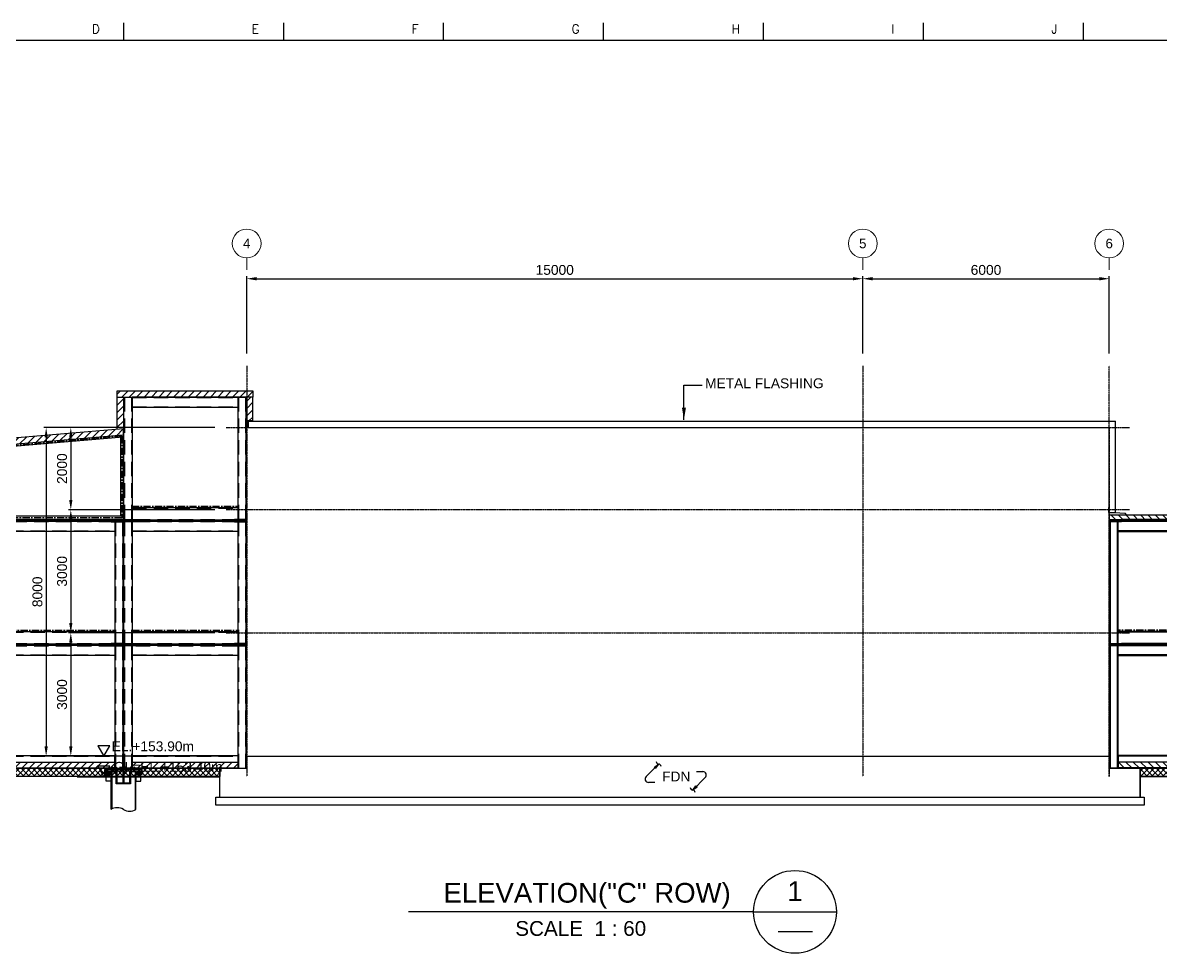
# Model space of a CAD drawing. Header units: millimetres. Extents: x 66027 to 360317, y -114806 to -64032.
# Drawn here: x 151974 to 179668, y -87312 to -64656 of the extents above; entities that cross this region are included whole.
import ezdxf
from ezdxf.enums import TextEntityAlignment as Align

# ---------------------------------------------------------------- set-up
doc = ezdxf.new("R2010")
doc.units = ezdxf.units.MM
doc.header["$LTSCALE"] = 140
doc.linetypes.add('CENTER', pattern=[2, 1.25, -0.25, 0.25, -0.25])
doc.linetypes.add('HIDDEN', pattern=[0.375, 0.25, -0.125])
doc.layers.get('Defpoints').update_dxf_attribs({"color": 175})
for name, color, linetype in [('1', 7, 'Continuous'), ('6', 6, 'Continuous'), ('C_BLOCK', 7, 'Continuous'), ('C_CEN', 1, 'CENTER'), ('C_COLUMN-01', 2, 'Continuous'), ('C_CONC', 3, 'Continuous'), ('C_GIRDER', 2, 'Continuous'), ('C_HAT', 253, 'Continuous'), ('C_TEXT_01', 2, 'Continuous'), ('CONC', 3, 'Continuous'), ('DIM-SCALE', 7, 'Continuous'), ('finish', 1, 'Continuous'), ('PLATE', 2, 'Continuous'), ('TAN-TIT', 30, 'Continuous'), ('TITLE', 7, 'Continuous'), ('Xref_Gypsum_ELEV2$0$AA-ELEV-PCN02', 2, 'Continuous'), ('나사산', 1, 'Continuous'), ('중심선', 1, 'CENTER')]:
    doc.layers.add(name, color=color, linetype=linetype)
doc.styles.add('Arial', font='arial.ttf')
doc.styles.add('COM', font='COMPLEX', dxfattribs={"height": 5})
doc.styles.add('돋움', font='')
doc.styles.get('돋움').set_extended_font_data('Dotum')
doc.dimstyles.new('일반도면_0050', dxfattribs={"dimtxt": 200, "dimasz": 200, "dimexe": 50, "dimexo": 250, "dimgap": 75, "dimtad": 1, "dimdec": 0, "dimzin": 0, "dimdsep": 46, "dimtxsty": 'Arial', "dimcen": -250, "dimclrd": 7, "dimclre": 7, "dimclrt": 2, "dimadec": 0, "dimazin": 0, "dimtfac": 1, "dimtdec": 0, "dimtix": 1, "dimtmove": 2, "dimatfit": 3, "dimfxl": 1, "dimtolj": 1, "dimtzin": 0, "dimarcsym": 0})
doc.dimstyles.new('일반도면_0080', dxfattribs={"dimtxt": 240, "dimasz": 200, "dimexe": 80, "dimexo": 240, "dimgap": 80, "dimtad": 1, "dimdec": 0, "dimzin": 0, "dimdsep": 46, "dimtxsty": '돋움', "dimcen": -400, "dimclrd": 7, "dimclre": 7, "dimclrt": 2, "dimadec": 8, "dimazin": 0, "dimtfac": 1, "dimtdec": 4, "dimtix": 1, "dimtmove": 2, "dimatfit": 3, "dimfxl": 1, "dimtolj": 1, "dimtzin": 0, "dimarcsym": 0})
pattern_1 = [(45, (-538776.01, 23964.9), (-89.80256, 89.80256), [])]

# ---------------------------------------------------------------- blocks, each defined once
blk = doc.blocks.new('BORDER')
at = {"layer": 'TAN-TIT'}
for p, q in [((56891, 164680), (56891, 166122)), ((69870, 164680), (69870, 166122)), ((82848, 164680), (82848, 166122)), ((95827, 164680), (95827, 166122)), ((108806, 164680), (108806, 166122)), ((121784, 164680), (121784, 166122)), ((134763, 164680), (134763, 166122)), ((232823, 164680), (4977, 164680))]:
    blk.add_line(p, q, dxfattribs=at)
at = {"layer": 'TAN-TIT', "style": 'COM'}
for s, p in [('D', (54295, 165257)), ('E', (67274, 165257)), ('F', (80253, 165257)), ('G', (93231, 165257)), ('H', (106210, 165257)), ('I', (119188, 165257)), ('J', (132167, 165257))]:
    blk.add_text(s, height=721, dxfattribs=at).set_placement(p)
blk = doc.blocks.new('*D239')
at = {"layer": 'Defpoints', "color": 0}
for p in [(172426, -70888), (157426, -73009), (172426, -73009)]:
    blk.add_point(p, dxfattribs=at)
at = {"layer": 'DIM-SCALE', "color": 7, "lineweight": -2}
for p, q in [((157426, -72709), (157426, -70828)), ((157666, -70888), (172186, -70888)), ((172426, -72709), (172426, -70828))]:
    blk.add_line(p, q, dxfattribs=at)
at = {"layer": 'DIM-SCALE', "color": 7}
for points in [[(157666, -70848), (157666, -70928), (157426, -70888)], [(172186, -70848), (172186, -70928), (172426, -70888)]]:
    blk.add_solid(points, dxfattribs=at)
at = {"layer": 'DIM-SCALE', "color": 2, "insert": (164926, -70675), "char_height": 240, "attachment_point": 5, "style": 'Arial'}
blk.add_mtext('\\A1;15000', dxfattribs=at)
blk = doc.blocks.new('*D240')
at = {"layer": 'Defpoints', "color": 0}
for p in [(178426, -70888), (172426, -73009), (178426, -73009)]:
    blk.add_point(p, dxfattribs=at)
at = {"layer": 'DIM-SCALE', "color": 7, "lineweight": -2}
for p, q in [((172426, -72709), (172426, -70828)), ((172666, -70888), (178186, -70888)), ((178426, -72709), (178426, -70828))]:
    blk.add_line(p, q, dxfattribs=at)
at = {"layer": 'DIM-SCALE', "color": 7}
for points in [[(172666, -70848), (172666, -70928), (172426, -70888)], [(178186, -70848), (178186, -70928), (178426, -70888)]]:
    blk.add_solid(points, dxfattribs=at)
at = {"layer": 'DIM-SCALE', "color": 2, "insert": (175426, -70675), "char_height": 240, "attachment_point": 5, "style": 'Arial'}
blk.add_mtext('\\A1;6000', dxfattribs=at)
blk = doc.blocks.new('*D241')
at = {"layer": 'Defpoints', "color": 0}
for p in [(156951, -74512), (152544, -82512), (157176, -82512)]:
    blk.add_point(p, dxfattribs=at)
at = {"layer": 'DIM-SCALE', "color": 7, "lineweight": -2}
for p, q in [((156651, -74512), (152484, -74512)), ((152544, -74752), (152544, -82272)), ((156876, -82512), (152484, -82512))]:
    blk.add_line(p, q, dxfattribs=at)
at = {"layer": 'DIM-SCALE', "color": 7}
for points in [[(152504, -74752), (152584, -74752), (152544, -74512)], [(152504, -82272), (152584, -82272), (152544, -82512)]]:
    blk.add_solid(points, dxfattribs=at)
at = {"layer": 'DIM-SCALE', "color": 2, "insert": (152332, -78512), "char_height": 240, "attachment_point": 5, "rotation": 90, "style": 'Arial'}
blk.add_mtext('\\A1;8000', dxfattribs=at)
blk = doc.blocks.new('*D242')
at = {"layer": 'Defpoints', "color": 0}
for p in [(156951, -74512), (153144, -76512), (156951, -76512)]:
    blk.add_point(p, dxfattribs=at)
at = {"layer": 'DIM-SCALE', "color": 7, "lineweight": -2}
for p, q in [((156651, -74512), (153084, -74512)), ((153144, -74752), (153144, -76272)), ((156651, -76512), (153084, -76512))]:
    blk.add_line(p, q, dxfattribs=at)
at = {"layer": 'DIM-SCALE', "color": 7}
for points in [[(153104, -74752), (153184, -74752), (153144, -74512)], [(153104, -76272), (153184, -76272), (153144, -76512)]]:
    blk.add_solid(points, dxfattribs=at)
at = {"layer": 'DIM-SCALE', "color": 2, "insert": (152932, -75512), "char_height": 240, "attachment_point": 5, "rotation": 90, "style": 'Arial'}
blk.add_mtext('\\A1;2000', dxfattribs=at)
blk = doc.blocks.new('*D243')
at = {"layer": 'Defpoints', "color": 0}
for p in [(156951, -79512), (153144, -82512), (155144, -82512)]:
    blk.add_point(p, dxfattribs=at)
at = {"layer": 'DIM-SCALE', "color": 7, "lineweight": -2}
for p, q in [((156651, -79512), (153084, -79512)), ((153144, -79752), (153144, -82272)), ((154844, -82512), (153084, -82512))]:
    blk.add_line(p, q, dxfattribs=at)
at = {"layer": 'DIM-SCALE', "color": 7}
for points in [[(153104, -79752), (153184, -79752), (153144, -79512)], [(153104, -82272), (153184, -82272), (153144, -82512)]]:
    blk.add_solid(points, dxfattribs=at)
at = {"layer": 'DIM-SCALE', "color": 2, "insert": (152932, -81012), "char_height": 240, "attachment_point": 5, "rotation": 90, "style": 'Arial'}
blk.add_mtext('\\A1;3000', dxfattribs=at)
blk = doc.blocks.new('*D244')
at = {"layer": 'Defpoints', "color": 0}
for p in [(156951, -76512), (153144, -79512), (156951, -79512)]:
    blk.add_point(p, dxfattribs=at)
at = {"layer": 'DIM-SCALE', "color": 7, "lineweight": -2}
for p, q in [((156651, -76512), (153084, -76512)), ((153144, -76752), (153144, -79272)), ((156651, -79512), (153084, -79512))]:
    blk.add_line(p, q, dxfattribs=at)
at = {"layer": 'DIM-SCALE', "color": 7}
for points in [[(153104, -76752), (153184, -76752), (153144, -76512)], [(153104, -79272), (153184, -79272), (153144, -79512)]]:
    blk.add_solid(points, dxfattribs=at)
at = {"layer": 'DIM-SCALE', "color": 2, "insert": (152932, -78012), "char_height": 240, "attachment_point": 5, "rotation": 90, "style": 'Arial'}
blk.add_mtext('\\A1;3000', dxfattribs=at)
blk = doc.blocks.new('S1')
at = {"layer": 'C_BLOCK', "color": 1, "linetype": 'Continuous'}
for p, q in [((1.58, 7.47), (-3.5, 2.39)), ((-0.15, 6.23), (1.58, 7.47)), ((0.1, 5.98), (-0.15, 6.23)), ((-0.04, 6.22), (1.28, 7.17)), ((-0.04, 6.22), (0.33, 5.84)), ((0.06, 6.21), (0.98, 6.87)), ((0.06, 6.21), (0.33, 5.95)), ((0.1, 5.98), (0.34, 5.74)), ((0.17, 6.21), (0.68, 6.57)), ((0.17, 6.21), (0.32, 6.06)), ((0.68, 6.57), (0.32, 6.06)), ((1.28, 7.17), (0.33, 5.84)), ((0.98, 6.87), (0.33, 5.95)), ((1.58, 7.47), (0.34, 5.74)), ((0, 0), (-2.51, 0))]:
    blk.add_line(p, q, dxfattribs=at)
for centre, radius, start, end in [((1.61, 8.49), 1.02, 181.7902, 268.2045), ((1.55, 6.45), 1.02, 1.7902, 88.2045), ((-2.51, 1.4), 1.4, 135, 270)]:
    blk.add_arc(centre, radius, start, end, dxfattribs=at)
blk = doc.blocks.new('_DatumFilled')
at = {"color": 0, "linetype": 'ByBlock'}
blk.add_solid([(0, 0.6), (-1, 0), (0, -0.6)], dxfattribs=at)
blk = doc.blocks.new('A$C6AAD2DAC')
at = {"layer": 'C_GIRDER'}
h = blk.add_hatch(dxfattribs=at)
h.set_pattern_fill('AR-CONC', color=8, scale=5, style=0)
h.set_pattern_definition([(50, (-570551.594, 28468.113), (35.8630091, -3.1376067), [3.75, -41.25]), (355, (-570551.594, 28468.113), (-6.9375667, 37.6096067), [3, -33]), (100.4514, (-570548.605, 28467.85), (28.925469, 34.471977), [3.1870095, -35.0571056]), (46.1842, (-570551.594, 28478.113), (53.3620524, -8.2759507), [5.625, -61.875]), (96.6356, (-570547.147, 28477.423), (46.7331353, 48.7058935), [4.7805144, -52.58565]), (351.1842, (-570551.594, 28478.113), (46.733097, 48.70593), [4.5, -49.5]), (21, (-570546.594, 28475.613), (29.8453526, -20.1309445), [3.75, -41.25]), (326, (-570546.594, 28475.613), (12.1657666, 36.2575023), [3, -33]), (71.4514, (-570544.107, 28473.936), (42.0111314, 16.1265248), [3.1870095, -35.0571056]), (37.5, (-570551.594, 28468.113), (0.60799277, 16.6446927), [0, -32.6, 0, -33.5, 0, -33.125]), (7.5, (-570551.594, 28468.113), (13.15347687, 19.7205856), [0, -19.1, 0, -31.85, 0, -12.625]), (327.5, (-570562.744, 28468.113), (26.6911218, -1.1277436), [0, -12.5, 0, -39, 0, -51.75]), (317.5, (-570567.744, 28468.113), (29.1593085, 5.0052491), [0, -16.25, 0, -25.9, 0, -36.75])])
h.paths.add_polyline_path([(66, -30), (6, -30), (6, -80), (31, -80), (31, -70), (58, -70), (56, -69, -0.038368), (54, -68), (54, -48, -0.038368), (56, -47), (58, -46), (66, -46)])
h.paths.add_polyline_path([(156, -50), (170, -50), (306, -50), (306, -30), (96, -30), (96, -46), (104, -46), (106, -47, -0.038368), (108, -48), (108, -68, -0.038368), (106, -69), (104, -70), (131, -70), (131, -80), (156, -80)])
h.paths.add_polyline_path([(779, -33), (790, -36), (792, -30), (606, -30), (606, -50), (742, -50), (756, -50), (756, -80), (781, -80), (781, -70), (808, -70), (806, -69, -0.038368), (804, -68), (804, -48, -0.038368), (806, -47), (808, -46), (816, -46), (816, -30), (792, -30), (790, -36), (794, -36), (778, -69)])
h.paths.add_polyline_path([(906, -30), (846, -30), (846, -46), (854, -46), (856, -47, -0.038368), (858, -48), (858, -68, -0.038368), (856, -69), (854, -70), (881, -70), (881, -80), (906, -80)])
h.paths.add_polyline_path([(281, -50), (281, -350), (631, -350), (631, -50), (606, -50), (606, -330), (306, -330), (306, -50)])
at = {"layer": 'C_HAT'}
h = blk.add_hatch(dxfattribs=at)
h.set_pattern_fill('ANSI31', color=8, scale=100, style=0)
h.set_pattern_definition([(45, (-574219.121, 21868.165), (-8.83883476, 8.83883476), [])])
h.paths.add_polyline_path([(456, 30), (156, 30), (156, 10), (456, 10)])
h = blk.add_hatch(dxfattribs=at)
h.set_pattern_fill('ANSI31', color=8, scale=100, style=0)
h.set_pattern_definition([(135, (575131.121, 21868.165), (8.83883476, 8.83883476), [])])
h.paths.add_polyline_path([(456, 30), (756, 30), (756, 10), (456, 10)])
at = {"color": 8}
for p, q in [((181, 46), (179, 45)), ((179, 45), (179, 31)), ((181, 30), (179, 31)), ((211, 46), (181, 46)), ((211, 30), (181, 30)), ((186, 56), (187, 57)), ((186, -29), (186, 56)), ((186, 56), (206, 56)), ((187, 57), (205, 57)), ((187, 45), (187, 31)), ((205, 57), (206, 56)), ((205, 45), (205, 31)), ((206, 56), (206, -29)), ((213, 45), (211, 46)), ((213, 31), (211, 30)), ((213, 45), (213, 31)), ((262, 46), (260, 45)), ((260, 45), (260, 31)), ((262, 30), (260, 31)), ((292, 46), (262, 46)), ((292, 30), (262, 30)), ((267, 56), (268, 57)), ((267, -29), (267, 56)), ((267, 56), (287, 56)), ((268, 57), (286, 57)), ((268, 45), (268, 31)), ((286, 57), (287, 56)), ((286, 45), (286, 31)), ((287, 56), (287, -29)), ((294, 45), (292, 46)), ((294, 31), (292, 30)), ((294, 45), (294, 31)), ((391, 46), (389, 45)), ((389, 45), (389, 31)), ((391, 30), (389, 31)), ((421, 46), (391, 46)), ((421, 30), (391, 30)), ((396, 56), (397, 57)), ((396, -29), (396, 56)), ((396, 56), (416, 56)), ((397, 57), (415, 57)), ((397, 45), (397, 31)), ((415, 57), (416, 56)), ((415, 45), (415, 31)), ((416, 56), (416, -29)), ((423, 45), (421, 46)), ((423, 31), (421, 30)), ((423, 45), (423, 31)), ((489, 45), (491, 46)), ((489, 45), (489, 31)), ((489, 31), (491, 30)), ((491, 46), (521, 46)), ((491, 30), (521, 30)), ((497, 57), (496, 56)), ((516, 56), (496, 56)), ((496, 56), (496, -29)), ((515, 57), (497, 57)), ((497, 45), (497, 31)), ((516, 56), (515, 57)), ((515, 45), (515, 31)), ((516, -29), (516, 56)), ((521, 46), (523, 45)), ((521, 30), (523, 31)), ((523, 45), (523, 31)), ((618, 45), (620, 46)), ((618, 45), (618, 31)), ((618, 31), (620, 30)), ((620, 46), (650, 46)), ((620, 30), (650, 30)), ((626, 57), (625, 56)), ((645, 56), (625, 56)), ((625, 56), (625, -29)), ((644, 57), (626, 57)), ((626, 45), (626, 31)), ((645, 56), (644, 57)), ((644, 45), (644, 31)), ((645, -29), (645, 56)), ((650, 46), (652, 45)), ((650, 30), (652, 31)), ((652, 45), (652, 31)), ((699, 45), (701, 46)), ((699, 45), (699, 31)), ((699, 31), (701, 30)), ((701, 46), (731, 46)), ((701, 30), (731, 30)), ((707, 57), (706, 56)), ((726, 56), (706, 56)), ((706, 56), (706, -29)), ((725, 57), (707, 57)), ((707, 45), (707, 31)), ((726, 56), (725, 57)), ((725, 45), (725, 31)), ((726, -29), (726, 56)), ((731, 46), (733, 45)), ((731, 30), (733, 31)), ((733, 45), (733, 31)), ((58, -46), (54, -48)), ((54, -48), (54, -68)), ((58, -70), (54, -68)), ((58, -120), (54, -122)), ((54, -122), (54, -142)), ((58, -144), (54, -142)), ((104, -46), (58, -46)), ((104, -70), (58, -70)), ((104, -120), (58, -120)), ((104, -144), (58, -144)), ((66, -32), (68, -30)), ((66, -32), (66, -150)), ((66, -32), (96, -32)), ((66, -150), (96, -150)), ((66, -150), (68, -152)), ((68, -30), (94, -30)), ((68, -48), (68, -68)), ((68, -122), (68, -142)), ((68, -152), (94, -152)), ((94, -30), (96, -32)), ((94, -48), (94, -68)), ((94, -122), (94, -142)), ((94, -152), (96, -150)), ((96, -150), (96, -32)), ((108, -48), (104, -46)), ((108, -68), (104, -70)), ((108, -122), (104, -120)), ((108, -142), (104, -144)), ((108, -48), (108, -68)), ((108, -122), (108, -142)), ((186, -29), (206, -29)), ((186, -29), (187, -30)), ((187, -30), (205, -30)), ((205, -30), (206, -29)), ((256, -30), (257, -29)), ((267, -29), (287, -29)), ((267, -29), (268, -30)), ((268, -30), (286, -30)), ((396, -29), (416, -29)), ((396, -29), (397, -30)), ((397, -30), (415, -30)), ((415, -30), (416, -29)), ((516, -29), (496, -29)), ((497, -30), (496, -29)), ((515, -30), (497, -30)), ((516, -29), (515, -30)), ((645, -29), (625, -29)), ((644, -30), (626, -30)), ((645, -29), (644, -30)), ((656, -30), (655, -29)), ((726, -29), (706, -29)), ((707, -30), (706, -29)), ((725, -30), (707, -30)), ((726, -29), (725, -30)), ((804, -48), (808, -46)), ((804, -48), (804, -68)), ((804, -68), (808, -70)), ((804, -122), (808, -120)), ((804, -122), (804, -142)), ((804, -142), (808, -144)), ((808, -46), (854, -46)), ((808, -70), (854, -70)), ((808, -120), (854, -120)), ((808, -144), (854, -144)), ((818, -30), (816, -32)), ((816, -150), (816, -32)), ((846, -32), (816, -32)), ((846, -150), (816, -150)), ((818, -152), (816, -150)), ((844, -30), (818, -30)), ((818, -48), (818, -68)), ((818, -122), (818, -142)), ((844, -152), (818, -152)), ((846, -32), (844, -30)), ((844, -48), (844, -68)), ((844, -122), (844, -142)), ((846, -150), (844, -152)), ((846, -32), (846, -150)), ((854, -46), (858, -48)), ((854, -70), (858, -68)), ((854, -120), (858, -122)), ((854, -144), (858, -142)), ((858, -48), (858, -68)), ((858, -122), (858, -142))]:
    blk.add_line(p, q, dxfattribs=at)
for points in [[(226, 10), (166, 10), (166, 0), (226, 0)], [(307, 10), (247, 10), (247, 0), (307, 0)], [(436, 10), (376, 10), (376, 0), (436, 0)], [(476, 10), (536, 10), (536, 0), (476, 0)], [(605, 10), (665, 10), (665, 0), (605, 0)], [(686, 10), (746, 10), (746, 0), (686, 0)], [(31, -70), (131, -70), (131, -80), (31, -80)], [(31, -120), (131, -120), (131, -110), (31, -110)], [(36, -110), (136, -110), (156, -130), (156, -280), (36, -280)], [(876, -110), (776, -110), (756, -130), (756, -280), (876, -280)], [(881, -70), (781, -70), (781, -80), (881, -80)], [(881, -120), (781, -120), (781, -110), (881, -110)]]:
    blk.add_lwpolyline(points, close=True, dxfattribs=at)
for centre, radius, start, end in [((183, 38), 7.66, 55.591, 124.409), ((183, 38), 7.66, 235.591, 304.409), ((196, 16), 30, 90.4002, 107.1986), ((196, 60), 30, 252.8014, 269.5998), ((196, 16), 30, 72.8014, 89.5998), ((196, 60), 30, 270.4002, 287.1986), ((209, 38), 7.66, 55.591, 124.409), ((209, 38), 7.66, 235.591, 304.409), ((264, 38), 7.66, 55.591, 124.409), ((264, 38), 7.66, 235.591, 304.409), ((277, 16), 30, 90.4002, 107.1986), ((277, 60), 30, 252.8014, 269.5998), ((277, 16), 30, 72.8014, 89.5998), ((277, 60), 30, 270.4002, 287.1986), ((290, 38), 7.66, 55.591, 124.409), ((290, 38), 7.66, 235.591, 304.409), ((393, 38), 7.66, 55.591, 124.409), ((393, 38), 7.66, 235.591, 304.409), ((406, 16), 30, 90.4002, 107.1986), ((406, 60), 30, 252.8014, 269.5998), ((406, 16), 30, 72.8014, 89.5998), ((406, 60), 30, 270.4002, 287.1986), ((419, 38), 7.66, 55.591, 124.409), ((419, 38), 7.66, 235.591, 304.409), ((493, 38), 7.66, 55.591, 124.409), ((493, 38), 7.66, 235.591, 304.409), ((506, 16), 30, 90.4002, 107.1986), ((506, 60), 30, 252.8014, 269.5998), ((506, 16), 30, 72.8014, 89.5998), ((506, 60), 30, 270.4002, 287.1986), ((519, 38), 7.66, 55.591, 124.409), ((519, 38), 7.66, 235.591, 304.409), ((622, 38), 7.66, 55.591, 124.409), ((622, 38), 7.66, 235.591, 304.409), ((635, 16), 30, 90.4002, 107.1986), ((635, 60), 30, 252.8014, 269.5998), ((635, 16), 30, 72.8014, 89.5998), ((635, 60), 30, 270.4002, 287.1986), ((648, 38), 7.66, 55.591, 124.409), ((648, 38), 7.66, 235.591, 304.409), ((703, 38), 7.66, 55.591, 124.409), ((703, 38), 7.66, 235.591, 304.409), ((716, 16), 30, 90.4002, 107.1986), ((716, 60), 30, 252.8014, 269.5998), ((716, 16), 30, 72.8014, 89.5998), ((716, 60), 30, 270.4002, 287.1986), ((729, 38), 7.66, 55.591, 124.409), ((729, 38), 7.66, 235.591, 304.409), ((61, -58), 11.7, 55.591, 124.409), ((61, -58), 11.7, 235.591, 304.409), ((61, -132), 11.7, 55.591, 124.409), ((61, -132), 11.7, 235.591, 304.409), ((81, -92), 46, 90.4002, 107.1986), ((81, -24), 46, 252.8014, 269.5998), ((81, -166), 46, 90.4002, 107.1986), ((81, -98), 46, 252.8014, 269.5998), ((81, -92), 46, 72.8014, 89.5998), ((81, -24), 46, 270.4002, 287.1986), ((81, -166), 46, 72.8014, 89.5998), ((81, -98), 46, 270.4002, 287.1986), ((101, -58), 11.7, 55.591, 124.409), ((101, -58), 11.7, 235.591, 304.409), ((101, -132), 11.7, 55.591, 124.409), ((101, -132), 11.7, 235.591, 304.409), ((811, -58), 11.7, 55.591, 124.409), ((811, -58), 11.7, 235.591, 304.409), ((811, -132), 11.7, 55.591, 124.409), ((811, -132), 11.7, 235.591, 304.409), ((831, -92), 46, 90.4002, 107.1986), ((831, -24), 46, 252.8014, 269.5998), ((831, -166), 46, 90.4002, 107.1986), ((831, -98), 46, 252.8014, 269.5998), ((831, -92), 46, 72.8014, 89.5998), ((831, -24), 46, 270.4002, 287.1986), ((831, -166), 46, 72.8014, 89.5998), ((831, -98), 46, 270.4002, 287.1986), ((851, -58), 11.7, 55.591, 124.409), ((851, -58), 11.7, 235.591, 304.409), ((851, -132), 11.7, 55.591, 124.409), ((851, -132), 11.7, 235.591, 304.409)]:
    blk.add_arc(centre, radius, start, end, dxfattribs=at)
at = {"layer": 'C_CEN', "color": 8, "linetype": 'Continuous'}
for centre, start, end in [((304, -1225), 59.1258, 120.8742), ((608, -715), 239.1258, 300.8742)]:
    blk.add_arc(centre, 297, start, end, dxfattribs=at)
at = {"layer": 'C_GIRDER', "color": 8}
for p, q in [((281, -350), (281, -50)), ((631, -50), (631, -350)), ((631, -350), (281, -350))]:
    blk.add_line(p, q, dxfattribs=at)
for points in [[(0, 0), (6, 0), (6, -110), (0, -110)], [(456, 10), (156, 10), (156, 30), (456, 30)], [(456, 10), (756, 10), (756, 30), (456, 30)], [(912, 0), (906, 0), (906, -110), (912, -110)], [(306, -30), (606, -30), (606, -330), (306, -330)], [(446, -30), (466, -30), (466, -330), (446, -330)]]:
    blk.add_lwpolyline(points, close=True, dxfattribs=at)
at = {"layer": 'CONC', "color": 8}
for points in [[(170, -960), (170, -50), (281, -50)], [(631, -50), (742, -50), (742, -980)]]:
    blk.add_lwpolyline(points, dxfattribs=at)
at = {"layer": 'PLATE', "color": 8}
for points in [[(906, -30), (906, 0), (6, 0), (6, -30)], [(156, -80), (156, -110), (6, -110), (6, -80)], [(756, -80), (756, -110), (906, -110), (906, -80)]]:
    blk.add_lwpolyline(points, close=True, dxfattribs=at)
for points in [[(156, -967), (156, -50), (170, -50), (170, -960)], [(756, -973), (756, -50), (742, -50), (742, -980)]]:
    blk.add_lwpolyline(points, dxfattribs=at)
at = {"layer": '나사산', "color": 8}
for p, q in [((187, 57), (187, -30)), ((205, 57), (205, -30)), ((268, 57), (268, -30)), ((286, 57), (286, -30)), ((397, 57), (397, -30)), ((415, 57), (415, -30)), ((497, 57), (497, -30)), ((515, 57), (515, -30)), ((626, 57), (626, -30)), ((644, 57), (644, -30)), ((707, 57), (707, -30)), ((725, 57), (725, -30)), ((68, -152), (68, -32)), ((94, -152), (94, -32)), ((818, -152), (818, -32)), ((844, -152), (844, -32))]:
    blk.add_line(p, q, dxfattribs=at)
at = {"layer": '중심선', "color": 8}
for p, q in [((196, -32), (196, 59)), ((196, 28), (196, 48)), ((196, 45), (196, -31)), ((277, -32), (277, 59)), ((277, 28), (277, 48)), ((277, 45), (277, -31)), ((406, -32), (406, 59)), ((406, 28), (406, 48)), ((406, 45), (406, -31)), ((506, -32), (506, 59)), ((506, 28), (506, 48)), ((506, 45), (506, -31)), ((635, -32), (635, 59)), ((635, 28), (635, 48)), ((635, 45), (635, -31)), ((716, -32), (716, 59)), ((716, 28), (716, 48)), ((716, 45), (716, -31)), ((81, -20), (81, -152)), ((81, -30), (81, -22)), ((81, -152), (81, -118)), ((831, -20), (831, -152)), ((831, -30), (831, -22)), ((831, -152), (831, -118))]:
    blk.add_line(p, q, dxfattribs=at)
at = {"color": 8, "yscale": 20, "zscale": 20}
for p, xscale in [((156, -80), 20), ((756, -80), -20)]:
    blk.add_blockref('_DatumFilled', p, dxfattribs=dict(at, xscale=xscale))
blk = doc.blocks.new('A$C30084EE6')
at = {"layer": 'C_GIRDER'}
h = blk.add_hatch(dxfattribs=at)
h.set_pattern_fill('ANSI37', color=8, scale=30)
h.set_pattern_definition([(45, (-538776.01, 23964.9), (-67.351921, 67.351921), []), (135, (-538776.01, 23964.9), (-67.351921, -67.351921), [])])
h.paths.add_polyline_path([(-800, -9390), (-800, -9190), (-9300, -9190), (-9300, -9390)])
h = blk.add_hatch(dxfattribs=at)
h.set_pattern_fill('ANSI37', color=8, scale=30)
h.set_pattern_definition([(135, (559476.01, 23964.9), (67.351921, 67.351921), []), (45, (559476.01, 23964.9), (67.351921, -67.351921), [])])
h.paths.add_polyline_path([(21600, -9190), (21600, -9390), (30000, -9390), (30000, -9190)])
at = {"layer": 'finish'}
h = blk.add_hatch(dxfattribs=at)
h.set_pattern_fill('ANSI31', color=8, scale=40, style=0)
h.set_pattern_definition([(45, (-538776.01, 23868.7), (-89.80256, 89.80256), [])])
h.paths.add_polyline_path([(-3300, -150), (0, -150), (0, 0), (-3300, 0)])
h = blk.add_hatch(dxfattribs=at)
h.set_pattern_fill('ANSI31', color=8, scale=40, style=0)
h.set_pattern_definition(pattern_1)
h.paths.add_polyline_path([(-3300, -939), (-3150, -926), (-3150, -150), (-3300, -150)])
h = blk.add_hatch(dxfattribs=at)
h.set_pattern_fill('ANSI31', color=8, scale=40, style=0)
h.set_pattern_definition(pattern_1)
h.paths.add_polyline_path([(-150, -724), (0, -724), (0, -150), (-150, -150)])
h = blk.add_hatch(dxfattribs=at)
h.set_pattern_fill('ANSI31', color=8, scale=40, style=0)
h.set_pattern_definition([(45, (-530034.3, 47069.23), (-89.80256, 89.80256), [])])
h.paths.add_polyline_path([(-3150, -1077), (-3150, -926), (-9300, -1449), (-9300, -3150), (-9150, -3150), (-9150, -1587)])
h = blk.add_hatch(dxfattribs=at)
h.set_pattern_fill('ANSI31', color=8, scale=40, style=0)
h.set_pattern_definition([(135, (559112.07, 29984.9), (89.80256, 89.80256), [])])
h.paths.add_polyline_path([(20850, -3020), (20850, -3170), (30000, -3170), (30000, -3020)])
h = blk.add_hatch(dxfattribs=at)
h.set_pattern_fill('ANSI31', color=8, scale=40, style=0)
h.set_pattern_definition([(45, (-541776.01, 23964.9), (-89.80256, 89.80256), [])])
h.paths.add_polyline_path([(-3364, -9040), (-5937, -9040), (-5937, -9190), (-3364, -9190)])
h = blk.add_hatch(dxfattribs=at)
h.set_pattern_fill('ANSI31', color=8, scale=40, style=0)
h.set_pattern_definition(pattern_1)
h.paths.add_polyline_path([(-364, -9040), (-2937, -9040), (-2937, -9190), (-364, -9190)])
h = blk.add_hatch(dxfattribs=at)
h.set_pattern_fill('ANSI31', color=8, scale=40, style=0)
h.set_pattern_definition([(135, (559476.01, 23964.9), (89.80256, 89.80256), [])])
h.paths.add_polyline_path([(21064, -9040), (23637, -9040), (23637, -9190), (21064, -9190)])
at = {"layer": 'C_CEN', "color": 8}
for p, q in [((-3192, -1105), (-9102, -1608)), ((-3192, -1105), (-3192, -3092)), ((-2943, -2808), (-363, -2808)), ((-2943, -2840), (-363, -2840)), ((-3192, -3092), (-9102, -3092)), ((-5937, -5828), (-3363, -5828)), ((-5937, -5860), (-3363, -5860)), ((-2937, -5828), (-363, -5828)), ((-2937, -5860), (-363, -5860)), ((23643, -5828), (21063, -5828)), ((23643, -5860), (21063, -5860)), ((-5937, -8874), (-3364, -8874)), ((-5937, -8880), (-3364, -8880)), ((-3364, -8874), (-3364, -8880)), ((-2937, -8874), (-364, -8874)), ((-2937, -8880), (-364, -8880)), ((-364, -8874), (-364, -8880)), ((23637, -8874), (21064, -8874)), ((21064, -8874), (21064, -8880)), ((23637, -8880), (21064, -8880))]:
    blk.add_line(p, q, dxfattribs=at)
at = {"layer": 'C_COLUMN-01', "color": 8}
for points in [[(-3140, -3130), (-3140, -150), (-2937, -150), (-2937, -3130)], [(-160, -3130), (-160, -150), (-363, -150), (-363, -3130)], [(-3363, -3190), (-3363, -6150)], [(-3160, -6150), (-3160, -3190)], [(-3140, -6150), (-3140, -3190)], [(-2937, -3190), (-2937, -6150)], [(-363, -3190), (-363, -6150)], [(-160, -6150), (-160, -3190)], [(20860, -6150), (20860, -3190)], [(21063, -3190), (21063, -6150)], [(-3363, -6210), (-3363, -9190), (-3160, -9190), (-3160, -6210)], [(-2937, -6210), (-2937, -9190), (-3140, -9190), (-3140, -6210)], [(-363, -6210), (-363, -9190), (-160, -9190), (-160, -6210)], [(21063, -6210), (21063, -9190), (20860, -9190), (20860, -6210)]]:
    blk.add_lwpolyline(points, dxfattribs=at)
at = {"layer": 'C_CONC', "color": 8}
for p, q in [((-150, -8890), (20850, -8890)), ((-150, -9190), (-150, -8890)), ((20850, -8890), (20850, -9190)), ((-800, -9890), (-800, -9190)), ((-800, -9190), (-150, -9190)), ((20850, -9190), (21600, -9190)), ((21600, -9190), (21600, -9890)), ((21600, -9890), (21600, -9190)), ((-800, -9890), (21600, -9890))]:
    blk.add_line(p, q, dxfattribs=at)
at = {"layer": 'C_CONC', "color": 8, "ltscale": 0.1}
for points in [[(-800, -9390), (-3150, -9390), (-3150, -9190), (-800, -9190), (-800, -9390)], [(23100, -9390), (21600, -9390), (21600, -9190), (23100, -9190), (23100, -9390)], [(21700, -10090), (-900, -10090), (-900, -9890), (21700, -9890), (21700, -10090)]]:
    blk.add_lwpolyline(points, dxfattribs=at)
at = {"layer": 'C_GIRDER', "color": 8, "linetype": 'HIDDEN', "ltscale": 10}
for p, q in [((-3124, -150), (-3124, -3130)), ((-2953, -150), (-2953, -3130)), ((-2937, -164), (-363, -164)), ((-347, -150), (-347, -3130)), ((-176, -150), (-176, -3130)), ((-2937, -388), (-363, -388)), ((-2937, -2856), (-363, -2856)), ((-5850, -3183), (-3450, -3183)), ((-3347, -3190), (-3347, -6150)), ((-3176, -3190), (-3176, -6150)), ((-3124, -3190), (-3124, -6150)), ((-2953, -3190), (-2953, -6150)), ((-2850, -3134), (-450, -3134)), ((-2850, -3183), (-450, -3183)), ((-347, -3190), (-347, -6150)), ((-176, -3190), (-176, -6150)), ((-5937, -3408), (-3363, -3408)), ((-2937, -3408), (-363, -3408)), ((-5937, -5876), (-3363, -5876)), ((-2937, -5876), (-363, -5876)), ((-5850, -6154), (-3450, -6154)), ((-5850, -6204), (-3450, -6204)), ((-3347, -6210), (-3347, -9190)), ((-3176, -6210), (-3176, -9190)), ((-3124, -6210), (-3124, -9190)), ((-2953, -6210), (-2953, -9190)), ((-2850, -6154), (-450, -6154)), ((-2850, -6204), (-450, -6204)), ((-347, -6210), (-347, -9190)), ((-176, -6210), (-176, -9190)), ((-5937, -6428), (-3363, -6428)), ((-2937, -6428), (-363, -6428)), ((-5937, -8896), (-3364, -8896)), ((-2937, -8896), (-364, -8896)), ((-5937, -9174), (-3364, -9174)), ((-2937, -9174), (-364, -9174))]:
    blk.add_line(p, q, dxfattribs=at)
at = {"layer": 'C_GIRDER', "color": 8}
for p, q in [((-363, -150), (-2937, -150)), ((-3160, -1077), (-9134, -1585)), ((-3160, -1077), (-3160, -3130)), ((-3160, -1128), (-9134, -1635)), ((-3223, -1133), (-3223, -3054)), ((-3160, -3054), (-9140, -3054)), ((-3160, -3130), (-9140, -3130))]:
    blk.add_line(p, q, dxfattribs=at)
at = {"layer": 'C_GIRDER', "color": 8, "linetype": 'HIDDEN', "ltscale": 0.1}
for p, q in [((20876, -3190), (20876, -6150)), ((21047, -3190), (21047, -6150)), ((23550, -3134), (21150, -3134)), ((23550, -3183), (21150, -3183)), ((23637, -3408), (21063, -3408)), ((23637, -5876), (21063, -5876)), ((20876, -6210), (20876, -9190)), ((21047, -6210), (21047, -9190)), ((23550, -6154), (21150, -6154)), ((23550, -6204), (21150, -6204)), ((23637, -6428), (21063, -6428)), ((23637, -8896), (21064, -8896)), ((23637, -9174), (21064, -9174))]:
    blk.add_line(p, q, dxfattribs=at)
at = {"layer": 'C_GIRDER', "color": 8}
for points in [[(-2937, -150), (-363, -150)], [(-363, -150), (-363, -402), (-2937, -402), (-2937, -150)], [(-2937, -3130), (-2937, -2840), (-363, -2840), (-363, -3130)], [(-3364, -3150), (-3364, -3150), (-8936, -3150)], [(-5937, -3170), (-3363, -3170)], [(-3363, -3190), (-3363, -3422), (-5937, -3422), (-5937, -3190)], [(-363, -3150), (-363, -3150), (-2937, -3150)], [(-2937, -3170), (-363, -3170)], [(-363, -3190), (-363, -3422), (-2937, -3422), (-2937, -3190)], [(21063, -3150), (21063, -3150), (23637, -3150)], [(23637, -3170), (21063, -3170)], [(21063, -3190), (21063, -3422), (23637, -3422), (23637, -3190)], [(23787, -3170), (21213, -3170)], [(-5937, -6150), (-5937, -5860), (-3363, -5860), (-3363, -6150)], [(-2937, -6150), (-2937, -5860), (-363, -5860), (-363, -6150)], [(23637, -6150), (23637, -5860), (21063, -5860), (21063, -6150)], [(-3363, -6170), (-3363, -6170), (-5937, -6170)], [(-5937, -6190), (-3363, -6190)], [(-3363, -6210), (-3363, -6442), (-5937, -6442), (-5937, -6210)], [(-363, -6170), (-363, -6170), (-2937, -6170)], [(-2937, -6190), (-363, -6190)], [(-363, -6210), (-363, -6442), (-2937, -6442), (-2937, -6210)], [(21063, -6170), (21063, -6170), (23637, -6170)], [(23637, -6190), (21063, -6190)], [(21063, -6210), (21063, -6442), (23637, -6442), (23637, -6210)]]:
    blk.add_lwpolyline(points, dxfattribs=at)
for points in [[(-3150, -3130), (-3450, -3130), (-3450, -3150), (-3150, -3150)], [(-3150, -3150), (-3450, -3150), (-3450, -3170), (-3150, -3170)], [(-3150, -3170), (-3450, -3170), (-3450, -3190), (-3150, -3190)], [(-3150, -3130), (-2850, -3130), (-2850, -3150), (-3150, -3150)], [(-3150, -3150), (-2850, -3150), (-2850, -3170), (-3150, -3170)], [(-3150, -3170), (-2850, -3170), (-2850, -3190), (-3150, -3190)], [(-150, -3130), (-450, -3130), (-450, -3150), (-150, -3150)], [(-150, -3150), (-450, -3150), (-450, -3170), (-150, -3170)], [(-150, -3170), (-450, -3170), (-450, -3190), (-150, -3190)], [(20850, -3130), (21150, -3130), (21150, -3150), (20850, -3150)], [(20850, -3150), (21150, -3150), (21150, -3170), (20850, -3170)], [(20850, -3170), (21150, -3170), (21150, -3190), (20850, -3190)], [(-3150, -6150), (-3450, -6150), (-3450, -6170), (-3150, -6170)], [(-3150, -6170), (-3450, -6170), (-3450, -6190), (-3150, -6190)], [(-3150, -6190), (-3450, -6190), (-3450, -6210), (-3150, -6210)], [(-3150, -6150), (-2850, -6150), (-2850, -6170), (-3150, -6170)], [(-3150, -6170), (-2850, -6170), (-2850, -6190), (-3150, -6190)], [(-3150, -6190), (-2850, -6190), (-2850, -6210), (-3150, -6210)], [(-150, -6150), (-450, -6150), (-450, -6170), (-150, -6170)], [(-150, -6170), (-450, -6170), (-450, -6190), (-150, -6190)], [(-150, -6190), (-450, -6190), (-450, -6210), (-150, -6210)], [(20850, -6150), (21150, -6150), (21150, -6170), (20850, -6170)], [(20850, -6170), (21150, -6170), (21150, -6190), (20850, -6190)], [(20850, -6190), (21150, -6190), (21150, -6210), (20850, -6210)], [(-5937, -8880), (-3364, -8880), (-3364, -9190), (-5937, -9190)], [(-2937, -8880), (-364, -8880), (-364, -9190), (-2937, -9190)], [(23637, -8880), (21064, -8880), (21064, -9190), (23637, -9190)]]:
    blk.add_lwpolyline(points, close=True, dxfattribs=at)
at = {"layer": 'finish', "color": 8}
for p, q in [((-3300, -150), (-3300, 0)), ((-3300, 0), (0, 0)), ((0, 0), (0, -150)), ((-3150, -150), (-3150, -150)), ((-3150, -150), (-150, -150)), ((-150, -150), (-150, -150)), ((-150, -724), (0, -724)), ((-3150, -926), (-9300, -1449)), ((-3150, -1077), (-9150, -1587)), ((-3150, -1077), (-3150, -926)), ((-3150, -1077), (-3150, -3150)), ((20850, -3020), (30000, -3020)), ((20850, -3020), (20850, -3170)), ((20850, -3170), (30000, -3170)), ((-5937, -9040), (-3364, -9040)), ((-3364, -9040), (-3364, -9190)), ((-2937, -9040), (-364, -9040)), ((-2937, -9040), (-2937, -9190)), ((-364, -9040), (-364, -9190)), ((23637, -9040), (21064, -9040)), ((21064, -9040), (21064, -9190)), ((-5937, -9190), (-3364, -9190)), ((-2937, -9190), (-364, -9190)), ((23637, -9190), (21064, -9190))]:
    blk.add_line(p, q, dxfattribs=at)
for points in [[(-3300, -939), (-3300, -150), (-3150, -150), (-3150, -926)], [(0, -724), (0, -150), (-150, -150), (-150, -724)], [(21600, -9190), (21600, -9390), (30000, -9390), (30000, -9190), (21600, -9190)]]:
    blk.add_lwpolyline(points, dxfattribs=at)
blk.add_lwpolyline([(-9300, -9190), (-800, -9190), (-800, -9390), (-9300, -9390)], close=True, dxfattribs=at)
blk.add_blockref('A$C6AAD2DAC', (-3606, -9220), dxfattribs=at)

msp = doc.modelspace()

# ---------------------------------------------------------------- linework, layer by layer
at = {"color": 2}
msp.add_line((153300.2, -83012.3), (156775.8, -83012.3), dxfattribs=at)
at = {"color": 1}
for points in [[(154093.6, -82258.9), (153800.9, -82258.9), (153947.3, -82512.3)], [(154093.6, -82758.9), (153800.9, -82758.9), (153947.3, -83012.3)]]:
    msp.add_lwpolyline(points, close=True, dxfattribs=at)
at = {"layer": '6'}
msp.add_lwpolyline([(178838.7, -76633.2), (178843.1, -76639.8), (178845.2, -76638.4), (178820, -76601.1), (178420, -76581.1), (178420, -76459.5), (178422.5, -76459.5), (178422.5, -76467.5)], dxfattribs=at)
at = {"layer": 'C_BLOCK', "lineweight": 0}
for p, q in [((157425.8, -70379.2), (157425.8, -70670.9)), ((172425.8, -70379.2), (172425.8, -70670.9)), ((178425.8, -70379.2), (178425.8, -70670.9))]:
    msp.add_line(p, q, dxfattribs=at)
for centre in [(157425.8, -70029.2), (172425.8, -70029.2), (178425.8, -70029.2)]:
    msp.add_circle(centre, 350, dxfattribs=at)
at = {"layer": 'C_CEN', "color": 1, "ltscale": 0.1}
for p, q in [((157425.8, -73009.1), (157425.8, -83009.1)), ((172425.8, -73009.1), (172425.8, -83009.1)), ((178425.8, -83009.1), (178425.8, -73009.1)), ((156925.8, -74509.1), (178925.8, -74509.1)), ((178425.8, -74509.1), (178425.8, -83009.1)), ((156925.8, -76509.1), (178925.8, -76509.1)), ((156925.8, -79509.1), (178925.8, -79509.1))]:
    msp.add_line(p, q, dxfattribs=at)
at = {"layer": 'TITLE', "color": 1, "linetype": 'Continuous'}
msp.add_line((169766.9, -86303.8), (161367.4, -86303.8), dxfattribs=at)
msp.add_lwpolyline([(169766.9, -86303.8), (171782.9, -86303.8)], dxfattribs=at)
at = {"layer": 'TITLE', "color": 2, "linetype": 'Continuous'}
msp.add_lwpolyline([(170361.9, -86782.8), (171199.7, -86782.8)], dxfattribs=at)
at = {"layer": 'TITLE', "color": 1, "linetype": 'Continuous'}
msp.add_circle((170774.9, -86303.8), 1008, dxfattribs=at)
at = {"layer": 'Xref_Gypsum_ELEV2$0$AA-ELEV-PCN02'}
for p, q in [((157465, -74359.1), (178575.8, -74359.1)), ((157465, -74359.1), (157465, -74509.1)), ((178575, -76581.1), (178575.8, -74359.1)), ((157465, -74509.1), (178425.8, -74509.1)), ((178425, -76581.1), (178425.8, -74509.1)), ((178425, -76581.1), (178575, -76581.1))]:
    msp.add_line(p, q, dxfattribs=at)

# ---------------------------------------------------------------- block references
msp.add_blockref('A$C30084EE6', (157575.8, -73619.1))
at = {"layer": '1', "xscale": 0.3, "yscale": 0.3, "zscale": 0.3}
msp.add_blockref('BORDER', (137367.4, -114492.2), dxfattribs=at)
at = {"layer": 'C_BLOCK', "color": 7, "linetype": 'Continuous', "lineweight": 0, "xscale": 60, "yscale": 60, "zscale": 60}
msp.add_blockref('S1', (167360, -83153.1), dxfattribs=at)
at = {"layer": 'C_BLOCK', "color": 7, "linetype": 'Continuous', "lineweight": 0, "xscale": 60, "yscale": 60, "zscale": 60, "rotation": 180}
msp.add_blockref('S1', (168380.9, -82890.4), dxfattribs=at)

# ---------------------------------------------------------------- texts
at = {"layer": 'C_BLOCK', "color": 2, "linetype": 'Continuous', "lineweight": 13, "style": 'Arial'}
for s, p in [('4', (157425.8, -70029.2)), ('5', (172425.8, -70029.2)), ('6', (178425.8, -70029.2))]:
    msp.add_text(s, height=233.3, dxfattribs=at).set_placement(p, align=Align.MIDDLE_CENTER)
at = {"layer": 'C_TEXT_01', "style": 'Arial'}
for s, p in [('METAL FLASHING', (168585.9, -73553.4)), ('EL.+153.90m', (154139.4, -82392.8)), ('GL=EL.+153.40m', (154190.7, -82892.8)), ('FDN', (167540, -83127.9))]:
    msp.add_text(s, height=240, dxfattribs=at).set_placement(p)
at = {"layer": 'TITLE', "color": 3, "ltscale": 10, "style": 'Arial'}
msp.add_text('ELEVATION("C" ROW)', height=480, dxfattribs=at).set_placement((165713.8, -86079.8), align=Align.CENTER)
at = {"layer": 'TITLE', "color": 2, "ltscale": 10, "style": 'Arial'}
msp.add_text('1', height=480, dxfattribs=at).set_placement((170774.8, -85799.8), align=Align.MIDDLE)
at = {"layer": 'TITLE', "color": 2, "linetype": 'Continuous', "style": 'Arial'}
msp.add_text('SCALE  1 : 60', height=360, dxfattribs=at).set_placement((165559, -86527.8), align=Align.TOP_CENTER)

# ---------------------------------------------------------------- dimensions: what is measured, and where the dimension line sits
at = {"layer": 'DIM-SCALE'}
for base, p1, p2, picture, middle in [((172425.8, -70887.7), (157425.8, -73009.1), (172425.8, -73009.1), '*D239', (164925.8, -70675.1)), ((178425.8, -70887.7), (172425.8, -73009.1), (178425.8, -73009.1), '*D240', (175425.8, -70675.1))]:
    dim = msp.add_linear_dim(base=base, p1=p1, p2=p2, dimstyle='일반도면_0050', override={"dimscale": 1.2}, dxfattribs=at)
    dim.commit()
    dim.dimension.update_dxf_attribs({"geometry": picture, "text_midpoint": middle})
for base, p1, p2, angle, picture, middle in [((152544.4, -82512.3), (156950.8, -74512.3), (157175.8, -82512.3), 270, '*D241', (152331.9, -78512.3)), ((153144.4, -76512.3), (156950.8, -74512.3), (156950.8, -76512.3), 90, '*D242', (152931.9, -75512.3)), ((153144.4, -79512.3), (156950.8, -76512.3), (156950.8, -79512.3), 90, '*D244', (152931.8, -78012.3)), ((153144.4, -82512.3), (156950.8, -79512.3), (155144.4, -82512.3), 90, '*D243', (152931.8, -81012.3))]:
    dim = msp.add_linear_dim(base=base, p1=p1, p2=p2, angle=angle, dimstyle='일반도면_0050', override={"dimscale": 1.2}, dxfattribs=at)
    dim.commit()
    dim.dimension.update_dxf_attribs({"geometry": picture, "text_midpoint": middle})

# ---------------------------------------------------------------- leaders
msp.add_leader([(168071.8, -74324.1), (168071.8, -73477.4), (168511.9, -73477.4)], dimstyle='일반도면_0080', override={"dimasz": 300, "dimlfac": 0.166667, "dimtxsty": 'Arial'}, dxfattribs=at)

doc.saveas('drawing.dxf')
